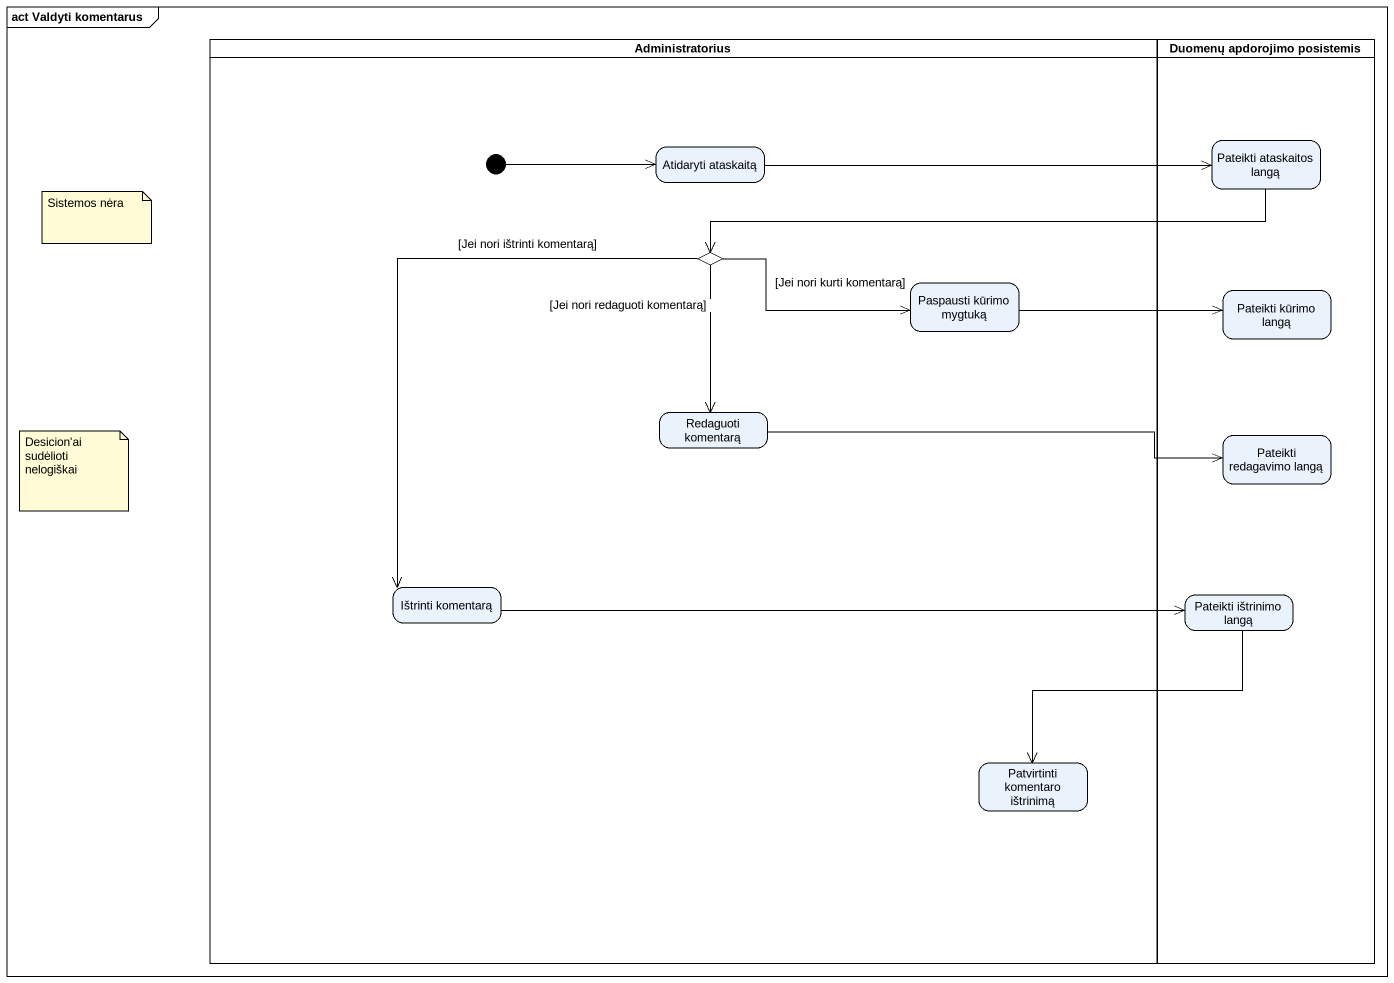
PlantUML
@startuml
mainframe act Valdyti komentarus
hide empty description
state Administratorius <<partition>> {
  state "Atidaryti ataskaitą" as Atidaryti_ataskaitą
  state choice1 <<choice>>
  state "Paspausti kūrimo mygtuką" as Paspausti_kūrimo_mygtuką
  state "Redaguoti komentarą" as Redaguoti_komentarą
  state "Ištrinti komentarą" as Ištrinti_komentarą
  state "Patvirtinti komentaro ištrinimą" as Patvirtinti_komentaro
  [*] -right-> Atidaryti_ataskaitą
}
state "Duomenų apdorojimo posistemis" as Duomenų_apdorojimo <<partition>> {
  state "Pateikti ataskaitos langą" as Pateikti_ataskaitos_langą
  state "Pateikti kūrimo langą" as Pateikti_kūrimo_langą
  state "Pateikti redagavimo langą" as Pateikti_redagavimo_langą
  state "Pateikti ištrinimo langą" as Pateikti_ištrinimo_langą
}
Atidaryti_ataskaitą -right-> Pateikti_ataskaitos_langą
Pateikti_ataskaitos_langą -left-> choice1
choice1 -right-> Paspausti_kūrimo_mygtuką : [Jei nori kurti komentarą]
choice1 --> Redaguoti_komentarą : [Jei nori redaguoti komentarą]
choice1 --> Ištrinti_komentarą : [Jei nori ištrinti komentarą]
Paspausti_kūrimo_mygtuką -right-> Pateikti_kūrimo_langą
Redaguoti_komentarą -right-> Pateikti_redagavimo_langą
Ištrinti_komentarą -right-> Pateikti_ištrinimo_langą
Pateikti_ištrinimo_langą --> Patvirtinti_komentaro
note as N1
  Sistemos nėra
end note
note as N2
  Desicion'ai sudėlioti nelogiškai
end note
@enduml
